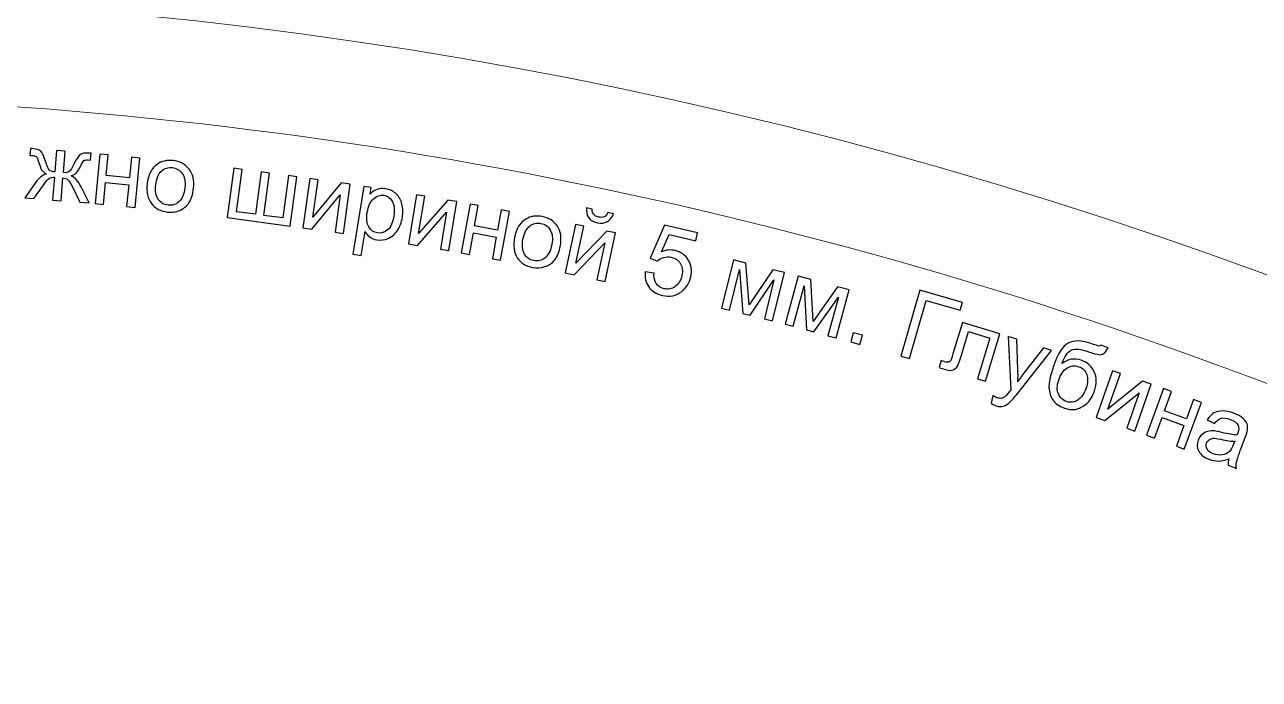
# Model space of a CAD drawing. Header units: millimetres. Extents: x -998 to 1016, y -1915 to 1914.
# Drawn here: x 223.5 to 332.8, y -306.4 to -248.5 of the extents above; entities that cross this region are included whole.
import ezdxf

# ---------------------------------------------------------------- set-up
doc = ezdxf.new("R2010")
doc.units = ezdxf.units.MM
doc.header["$MEASUREMENT"] = 0
doc.layers.add('layer 1', color=7, linetype='Continuous')

msp = doc.modelspace()

# ---------------------------------------------------------------- linework, layer by layer
at = {"layer": 'layer 1', "color": 2, "lineweight": 20}
msp.add_open_spline([(541.0289, -845.7791), (506.0139, -906.4269), (457.5044, -954.4159), (401.4943, -988.1859), (401.4943, -988.1859), (401.4943, -988.1859), (325.5827, -856.7031), (325.5827, -856.7031), (325.5827, -856.7031), (326.5393, -856.1508), (326.8671, -854.9277), (326.3148, -853.9711), (326.3148, -853.9711), (325.7625, -853.0144), (324.5393, -852.6867), (323.5827, -853.239), (323.5827, -853.239), (323.5827, -853.239), (323.5764, -853.2428), (323.5764, -853.2428), (323.5764, -853.2428), (323.5764, -853.2428), (309.7328, -861.2354), (309.7328, -861.2354), (309.7328, -861.2354), (309.7328, -861.2354), (309.7263, -861.239), (309.7263, -861.239), (309.7263, -861.239), (308.7697, -861.7913), (308.442, -863.0144), (308.9943, -863.9711), (308.9943, -863.9711), (309.5466, -864.9277), (310.7697, -865.2554), (311.7263, -864.7031), (311.7263, -864.7031), (311.7263, -864.7031), (387.6385, -996.1869), (387.6385, -996.1869), (387.6385, -996.1869), (269.0758, -1061.3496), (120.3368, -1064.7725), (-5.3812, -992.1892), (-5.3812, -992.1892), (-131.1347, -919.5854), (-202.5449, -789.009), (-205.3544, -653.7085), (-205.3544, -653.7085), (-205.3544, -653.7085), (-53.6041, -653.7085), (-53.6041, -653.7085), (-53.6041, -653.7085), (-53.6041, -654.8131), (-52.7087, -655.7085), (-51.6041, -655.7085), (-51.6041, -655.7085), (-50.4995, -655.7085), (-49.6041, -654.8131), (-49.6041, -653.7085), (-49.6041, -653.7085), (-49.6041, -653.7085), (-49.6042, -653.7011), (-49.6042, -653.7011), (-49.6042, -653.7011), (-49.6042, -653.7011), (-49.6042, -637.7159), (-49.6042, -637.7159), (-49.6042, -637.7159), (-49.6042, -637.7159), (-49.6041, -637.7085), (-49.6041, -637.7085), (-49.6041, -637.7085), (-49.6041, -636.6039), (-50.4995, -635.7085), (-51.6041, -635.7085), (-51.6041, -635.7085), (-52.7087, -635.7085), (-53.6041, -636.6039), (-53.6041, -637.7085), (-53.6041, -637.7085), (-53.6041, -637.7085), (-205.3504, -637.7085), (-205.3504, -637.7085), (-205.3504, -637.7085), (-204.0909, -572.3548), (-186.7861, -506.3915), (-151.7915, -445.779), (-151.7915, -445.779), (-42.6719, -256.7784), (197.391, -190.54), (387.64, -295.4566), (387.64, -295.4566), (387.64, -295.4566), (311.7265, -426.9426), (311.7265, -426.9426), (311.7265, -426.9426), (310.7699, -426.3903), (309.5467, -426.7181), (308.9944, -427.6747), (308.9944, -427.6747), (308.4421, -428.6314), (308.7699, -429.8544), (309.7265, -430.4067), (309.7265, -430.4067), (309.7265, -430.4067), (309.733, -430.4104), (309.733, -430.4104), (309.733, -430.4104), (309.733, -430.4104), (323.5766, -438.403), (323.5766, -438.403), (323.5766, -438.403), (323.5766, -438.403), (323.5829, -438.4067), (323.5829, -438.4067), (323.5829, -438.4067), (324.5396, -438.9591), (325.7626, -438.6313), (326.3149, -437.6747), (326.3149, -437.6747), (326.8672, -436.7181), (326.5395, -435.495), (325.5829, -434.9426), (325.5829, -434.9426), (325.5829, -434.9426), (401.4964, -303.4566), (401.4964, -303.4566), (401.4964, -303.4566), (587.4812, -415.7587), (650.1484, -656.7784), (541.0289, -845.7791)], degree=3, knots=[0, 0, 0, 0, 0.02941176, 0.02941176, 0.02941176, 0.02941176, 0.05882353, 0.05882353, 0.05882353, 0.05882353, 0.08823529, 0.08823529, 0.08823529, 0.08823529, 0.11764706, 0.11764706, 0.11764706, 0.11764706, 0.14705882, 0.14705882, 0.14705882, 0.14705882, 0.17647059, 0.17647059, 0.17647059, 0.17647059, 0.20588235, 0.20588235, 0.20588235, 0.20588235, 0.23529412, 0.23529412, 0.23529412, 0.23529412, 0.26470588, 0.26470588, 0.26470588, 0.26470588, 0.29411765, 0.29411765, 0.29411765, 0.29411765, 0.32352941, 0.32352941, 0.32352941, 0.32352941, 0.35294118, 0.35294118, 0.35294118, 0.35294118, 0.38235294, 0.38235294, 0.38235294, 0.38235294, 0.41176471, 0.41176471, 0.41176471, 0.41176471, 0.44117647, 0.44117647, 0.44117647, 0.44117647, 0.47058824, 0.47058824, 0.47058824, 0.47058824, 0.5, 0.5, 0.5, 0.5, 0.52941176, 0.52941176, 0.52941176, 0.52941176, 0.55882353, 0.55882353, 0.55882353, 0.55882353, 0.58823529, 0.58823529, 0.58823529, 0.58823529, 0.61764706, 0.61764706, 0.61764706, 0.61764706, 0.64705882, 0.64705882, 0.64705882, 0.64705882, 0.67647059, 0.67647059, 0.67647059, 0.67647059, 0.70588235, 0.70588235, 0.70588235, 0.70588235, 0.73529412, 0.73529412, 0.73529412, 0.73529412, 0.76470588, 0.76470588, 0.76470588, 0.76470588, 0.79411765, 0.79411765, 0.79411765, 0.79411765, 0.82352941, 0.82352941, 0.82352941, 0.82352941, 0.85294118, 0.85294118, 0.85294118, 0.85294118, 0.88235294, 0.88235294, 0.88235294, 0.88235294, 0.91176471, 0.91176471, 0.91176471, 0.91176471, 0.94117647, 0.94117647, 0.94117647, 0.94117647, 1, 1, 1, 1], dxfattribs=at)
at = {"layer": 'layer 1', "color": 250, "lineweight": 20}
msp.add_open_spline([(398.6881, -312.1391), (398.6881, -312.1391), (375.2033, -298.9976), (375.2033, -298.9976), (375.2033, -298.9976), (332.7998, -276.8805), (286.8235, -262.6925), (239.2336, -257.25), (239.2336, -257.25), (190.3815, -251.6633), (140.8007, -255.4058), (93.3137, -268.1412), (93.3137, -268.1412), (-7.1447, -295.0828), (-91.9851, -360.1912), (-143.9973, -450.279), (-143.9973, -450.279), (-170.3624, -495.9447), (-196.2282, -577.4173), (-192.2187, -635.9798), (-192.2187, -635.9798), (-191.8015, -642.074), (-191.8753, -650.2772), (-191.8737, -656.0236)], degree=3, knots=[0, 0, 0, 0, 0.14285714, 0.14285714, 0.14285714, 0.14285714, 0.28571429, 0.28571429, 0.28571429, 0.28571429, 0.42857143, 0.42857143, 0.42857143, 0.42857143, 0.57142857, 0.57142857, 0.57142857, 0.57142857, 0.71428571, 0.71428571, 0.71428571, 0.71428571, 1, 1, 1, 1], dxfattribs=at)
at = {"layer": 'layer 1', "color": 250}
for points, knots in [([(227.108, -259.6663), (227.108, -259.6663), (226.9582, -261.5569), (226.9582, -261.5569), (226.9582, -261.5569), (227.1974, -261.5758), (227.3698, -261.5442), (227.4738, -261.4633), (227.4738, -261.4633), (227.578, -261.381), (227.7381, -261.1289), (227.9529, -260.7043), (227.9529, -260.7043), (228.1548, -260.3013), (228.3291, -260.0489), (228.4761, -259.9445), (228.4761, -259.9445), (228.62, -259.8427), (228.8383, -259.8034), (229.1322, -259.8267), (229.1322, -259.8267), (229.1322, -259.8267), (229.4038, -259.8482), (229.4038, -259.8482), (229.4038, -259.8482), (229.4038, -259.8482), (229.3553, -260.4601), (229.3553, -260.4601), (229.3553, -260.4601), (229.3553, -260.4601), (229.1545, -260.4399), (229.1545, -260.4399), (229.1545, -260.4399), (228.9561, -260.4242), (228.8285, -260.4438), (228.7691, -260.4972), (228.7691, -260.4972), (228.7067, -260.5531), (228.6038, -260.7261), (228.4619, -261.0163), (228.4619, -261.0163), (228.3295, -261.2947), (228.2126, -261.4836), (228.1109, -261.5873), (228.1109, -261.5873), (228.0094, -261.6897), (227.8551, -261.778), (227.651, -261.8538), (227.651, -261.8538), (227.9649, -261.9651), (228.2537, -262.2866), (228.5186, -262.8201), (228.5186, -262.8201), (228.5186, -262.8201), (229.2255, -264.242), (229.2255, -264.242), (229.2255, -264.242), (229.2255, -264.242), (228.4097, -264.1774), (228.4097, -264.1774), (228.4097, -264.1774), (228.4097, -264.1774), (227.7237, -262.7585), (227.7237, -262.7585), (227.7237, -262.7585), (227.5837, -262.4699), (227.456, -262.2786), (227.3432, -262.1833), (227.3432, -262.1833), (227.229, -262.0879), (227.0889, -262.0344), (226.9214, -262.0211), (226.9214, -262.0211), (226.9214, -262.0211), (226.761, -264.0468), (226.761, -264.0468), (226.761, -264.0468), (226.761, -264.0468), (226.0013, -263.9866), (226.0013, -263.9866), (226.0013, -263.9866), (226.0013, -263.9866), (226.1618, -261.9609), (226.1618, -261.9609), (226.1618, -261.9609), (225.9972, -261.9479), (225.8518, -261.9788), (225.7256, -262.0538), (225.7256, -262.0538), (225.5979, -262.1286), (225.4429, -262.2989), (225.2604, -262.5647), (225.2604, -262.5647), (225.2604, -262.5647), (224.3527, -263.856), (224.3527, -263.856), (224.3527, -263.856), (224.3527, -263.856), (223.5369, -263.7914), (223.5369, -263.7914), (223.5369, -263.7914), (223.5369, -263.7914), (224.456, -262.4982), (224.456, -262.4982), (224.456, -262.4982), (224.8044, -262.0133), (225.1431, -261.7415), (225.4705, -261.6811), (225.4705, -261.6811), (225.2592, -261.5624), (225.1132, -261.439), (225.0355, -261.3126), (225.0355, -261.3126), (224.9563, -261.186), (224.8482, -260.8901), (224.7081, -260.4245), (224.7081, -260.4245), (224.6596, -260.2678), (224.6023, -260.1699), (224.536, -260.1306), (224.536, -260.1306), (224.4671, -260.0899), (224.3628, -260.0646), (224.2222, -260.0534), (224.2222, -260.0534), (224.187, -260.0506), (224.1138, -260.0462), (224.0038, -260.0404), (224.0038, -260.0404), (224.0038, -260.0404), (224.0526, -259.4243), (224.0526, -259.4243), (224.0526, -259.4243), (224.0526, -259.4243), (224.1553, -259.4324), (224.1553, -259.4324), (224.1553, -259.4324), (224.4423, -259.4551), (224.6422, -259.4879), (224.7561, -259.5324), (224.7561, -259.5324), (224.8702, -259.5754), (224.9684, -259.6567), (225.0526, -259.7752), (225.0526, -259.7752), (225.1352, -259.8936), (225.2364, -260.1338), (225.3548, -260.4984), (225.3548, -260.4984), (225.4992, -260.9444), (225.6163, -261.217), (225.7047, -261.3174), (225.7047, -261.3174), (225.7929, -261.4179), (225.958, -261.4776), (226.1986, -261.4967), (226.1986, -261.4967), (226.1986, -261.4967), (226.3484, -259.6061), (226.3484, -259.6061), (226.3484, -259.6061), (226.3484, -259.6061), (227.108, -259.6663), (227.108, -259.6663)], [0, 0, 0, 0, 0.02380952, 0.02380952, 0.02380952, 0.02380952, 0.04761905, 0.04761905, 0.04761905, 0.04761905, 0.07142857, 0.07142857, 0.07142857, 0.07142857, 0.0952381, 0.0952381, 0.0952381, 0.0952381, 0.11904762, 0.11904762, 0.11904762, 0.11904762, 0.14285714, 0.14285714, 0.14285714, 0.14285714, 0.16666667, 0.16666667, 0.16666667, 0.16666667, 0.19047619, 0.19047619, 0.19047619, 0.19047619, 0.21428571, 0.21428571, 0.21428571, 0.21428571, 0.23809524, 0.23809524, 0.23809524, 0.23809524, 0.26190476, 0.26190476, 0.26190476, 0.26190476, 0.28571429, 0.28571429, 0.28571429, 0.28571429, 0.30952381, 0.30952381, 0.30952381, 0.30952381, 0.33333333, 0.33333333, 0.33333333, 0.33333333, 0.35714286, 0.35714286, 0.35714286, 0.35714286, 0.38095238, 0.38095238, 0.38095238, 0.38095238, 0.4047619, 0.4047619, 0.4047619, 0.4047619, 0.42857143, 0.42857143, 0.42857143, 0.42857143, 0.45238095, 0.45238095, 0.45238095, 0.45238095, 0.47619048, 0.47619048, 0.47619048, 0.47619048, 0.5, 0.5, 0.5, 0.5, 0.52380952, 0.52380952, 0.52380952, 0.52380952, 0.54761905, 0.54761905, 0.54761905, 0.54761905, 0.57142857, 0.57142857, 0.57142857, 0.57142857, 0.5952381, 0.5952381, 0.5952381, 0.5952381, 0.61904762, 0.61904762, 0.61904762, 0.61904762, 0.64285714, 0.64285714, 0.64285714, 0.64285714, 0.66666667, 0.66666667, 0.66666667, 0.66666667, 0.69047619, 0.69047619, 0.69047619, 0.69047619, 0.71428571, 0.71428571, 0.71428571, 0.71428571, 0.73809524, 0.73809524, 0.73809524, 0.73809524, 0.76190476, 0.76190476, 0.76190476, 0.76190476, 0.78571429, 0.78571429, 0.78571429, 0.78571429, 0.80952381, 0.80952381, 0.80952381, 0.80952381, 0.83333333, 0.83333333, 0.83333333, 0.83333333, 0.85714286, 0.85714286, 0.85714286, 0.85714286, 0.88095238, 0.88095238, 0.88095238, 0.88095238, 0.9047619, 0.9047619, 0.9047619, 0.9047619, 0.92857143, 0.92857143, 0.92857143, 0.92857143, 0.95238095, 0.95238095, 0.95238095, 0.95238095, 1, 1, 1, 1]), ([(230.1867, -259.9195), (230.1867, -259.9195), (230.9282, -259.9925), (230.9282, -259.9925), (230.9282, -259.9925), (230.9282, -259.9925), (230.7492, -261.8125), (230.7492, -261.8125), (230.7492, -261.8125), (230.7492, -261.8125), (232.8051, -262.0147), (232.8051, -262.0147), (232.8051, -262.0147), (232.8051, -262.0147), (232.9841, -260.1947), (232.9841, -260.1947), (232.9841, -260.1947), (232.9841, -260.1947), (233.7256, -260.2677), (233.7256, -260.2677), (233.7256, -260.2677), (233.7256, -260.2677), (233.2954, -264.6407), (233.2954, -264.6407), (233.2954, -264.6407), (233.2954, -264.6407), (232.5539, -264.5678), (232.5539, -264.5678), (232.5539, -264.5678), (232.5539, -264.5678), (232.7446, -262.6299), (232.7446, -262.6299), (232.7446, -262.6299), (232.7446, -262.6299), (230.6887, -262.4276), (230.6887, -262.4276), (230.6887, -262.4276), (230.6887, -262.4276), (230.498, -264.3656), (230.498, -264.3656), (230.498, -264.3656), (230.498, -264.3656), (229.7565, -264.2926), (229.7565, -264.2926), (229.7565, -264.2926), (229.7565, -264.2926), (230.1867, -259.9195), (230.1867, -259.9195)], [0, 0, 0, 0, 0.07692308, 0.07692308, 0.07692308, 0.07692308, 0.15384615, 0.15384615, 0.15384615, 0.15384615, 0.23076923, 0.23076923, 0.23076923, 0.23076923, 0.30769231, 0.30769231, 0.30769231, 0.30769231, 0.38461538, 0.38461538, 0.38461538, 0.38461538, 0.46153846, 0.46153846, 0.46153846, 0.46153846, 0.53846154, 0.53846154, 0.53846154, 0.53846154, 0.61538462, 0.61538462, 0.61538462, 0.61538462, 0.69230769, 0.69230769, 0.69230769, 0.69230769, 0.76923077, 0.76923077, 0.76923077, 0.76923077, 0.84615385, 0.84615385, 0.84615385, 0.84615385, 1, 1, 1, 1]), ([(234.3721, -262.543), (234.4613, -261.7365), (234.7519, -261.1639), (235.245, -260.8252), (235.245, -260.8252), (235.6552, -260.544), (236.1317, -260.4334), (236.6716, -260.4931), (236.6716, -260.4931), (237.2706, -260.5593), (237.7398, -260.81), (238.0778, -261.2449), (238.0778, -261.2449), (238.4146, -261.6783), (238.5453, -262.2422), (238.4688, -262.9337), (238.4688, -262.9337), (238.4068, -263.4946), (238.274, -263.9258), (238.0701, -264.2284), (238.0701, -264.2284), (237.8663, -264.5309), (237.5932, -264.7534), (237.2509, -264.8959), (237.2509, -264.8959), (236.91, -265.0385), (236.5482, -265.0879), (236.1681, -265.0458), (236.1681, -265.0458), (235.5566, -264.9782), (235.0845, -264.7287), (234.7505, -264.2956), (234.7505, -264.2956), (234.4164, -263.8626), (234.2909, -263.278), (234.3721, -262.543)], [0, 0, 0, 0, 0.1, 0.1, 0.1, 0.1, 0.2, 0.2, 0.2, 0.2, 0.3, 0.3, 0.3, 0.3, 0.4, 0.4, 0.4, 0.4, 0.5, 0.5, 0.5, 0.5, 0.6, 0.6, 0.6, 0.6, 0.7, 0.7, 0.7, 0.7, 0.8, 0.8, 0.8, 0.8, 1, 1, 1, 1]), ([(235.1294, -262.6282), (235.0676, -263.1864), (235.1435, -263.6178), (235.3569, -263.9211), (235.3569, -263.9211), (235.5717, -264.226), (235.8635, -264.3988), (236.2351, -264.4399), (236.2351, -264.4399), (236.6026, -264.4806), (236.9238, -264.3755), (237.2, -264.1236), (237.2, -264.1236), (237.4749, -263.8715), (237.644, -263.46), (237.7071, -262.8892), (237.7071, -262.8892), (237.7667, -262.3505), (237.6884, -261.9288), (237.4735, -261.6253), (237.4735, -261.6253), (237.2587, -261.3205), (236.9684, -261.1478), (236.6037, -261.1075), (236.6037, -261.1075), (236.2321, -261.0663), (235.9097, -261.1698), (235.6337, -261.419), (235.6337, -261.419), (235.3591, -261.6683), (235.191, -262.0714), (235.1294, -262.6282)], [0, 0, 0, 0, 0.11111111, 0.11111111, 0.11111111, 0.11111111, 0.22222222, 0.22222222, 0.22222222, 0.22222222, 0.33333333, 0.33333333, 0.33333333, 0.33333333, 0.44444444, 0.44444444, 0.44444444, 0.44444444, 0.55555556, 0.55555556, 0.55555556, 0.55555556, 0.66666667, 0.66666667, 0.66666667, 0.66666667, 0.77777778, 0.77777778, 0.77777778, 0.77777778, 1, 1, 1, 1]), ([(242.0403, -261.1746), (242.0403, -261.1746), (242.7787, -261.2742), (242.7787, -261.2742), (242.7787, -261.2742), (242.7787, -261.2742), (242.2741, -265.0164), (242.2741, -265.0164), (242.2741, -265.0164), (242.2741, -265.0164), (243.9522, -265.2427), (243.9522, -265.2427), (243.9522, -265.2427), (243.9522, -265.2427), (244.4568, -261.5004), (244.4568, -261.5004), (244.4568, -261.5004), (244.4568, -261.5004), (245.1952, -261.6), (245.1952, -261.6), (245.1952, -261.6), (245.1952, -261.6), (244.6906, -265.3422), (244.6906, -265.3422), (244.6906, -265.3422), (244.6906, -265.3422), (246.3687, -265.5685), (246.3687, -265.5685), (246.3687, -265.5685), (246.3687, -265.5685), (246.8733, -261.8263), (246.8733, -261.8263), (246.8733, -261.8263), (246.8733, -261.8263), (247.6118, -261.9259), (247.6118, -261.9259), (247.6118, -261.9259), (247.6118, -261.9259), (247.0245, -266.2807), (247.0245, -266.2807), (247.0245, -266.2807), (247.0245, -266.2807), (241.4531, -265.5294), (241.4531, -265.5294), (241.4531, -265.5294), (241.4531, -265.5294), (242.0403, -261.1746), (242.0403, -261.1746)], [0, 0, 0, 0, 0.07692308, 0.07692308, 0.07692308, 0.07692308, 0.15384615, 0.15384615, 0.15384615, 0.15384615, 0.23076923, 0.23076923, 0.23076923, 0.23076923, 0.30769231, 0.30769231, 0.30769231, 0.30769231, 0.38461538, 0.38461538, 0.38461538, 0.38461538, 0.46153846, 0.46153846, 0.46153846, 0.46153846, 0.53846154, 0.53846154, 0.53846154, 0.53846154, 0.61538462, 0.61538462, 0.61538462, 0.61538462, 0.69230769, 0.69230769, 0.69230769, 0.69230769, 0.76923077, 0.76923077, 0.76923077, 0.76923077, 0.84615385, 0.84615385, 0.84615385, 0.84615385, 1, 1, 1, 1]), ([(248.7616, -262.0853), (248.7616, -262.0853), (249.4996, -262.1877), (249.4996, -262.1877), (249.4996, -262.1877), (249.4996, -262.1877), (249.0393, -265.5073), (249.0393, -265.5073), (249.0393, -265.5073), (249.0393, -265.5073), (251.5501, -262.472), (251.5501, -262.472), (251.5501, -262.472), (251.5501, -262.472), (252.3426, -262.5819), (252.3426, -262.5819), (252.3426, -262.5819), (252.3426, -262.5819), (251.739, -266.9345), (251.739, -266.9345), (251.739, -266.9345), (251.739, -266.9345), (251.001, -266.8321), (251.001, -266.8321), (251.001, -266.8321), (251.001, -266.8321), (251.4584, -263.5335), (251.4584, -263.5335), (251.4584, -263.5335), (251.4584, -263.5335), (248.9533, -266.5481), (248.9533, -266.5481), (248.9533, -266.5481), (248.9533, -266.5481), (248.158, -266.4379), (248.158, -266.4379), (248.158, -266.4379), (248.158, -266.4379), (248.7616, -262.0853), (248.7616, -262.0853)], [0, 0, 0, 0, 0.09090909, 0.09090909, 0.09090909, 0.09090909, 0.18181818, 0.18181818, 0.18181818, 0.18181818, 0.27272727, 0.27272727, 0.27272727, 0.27272727, 0.36363636, 0.36363636, 0.36363636, 0.36363636, 0.45454545, 0.45454545, 0.45454545, 0.45454545, 0.54545455, 0.54545455, 0.54545455, 0.54545455, 0.63636364, 0.63636364, 0.63636364, 0.63636364, 0.72727273, 0.72727273, 0.72727273, 0.72727273, 0.81818182, 0.81818182, 0.81818182, 0.81818182, 1, 1, 1, 1]), ([(252.5746, -268.7805), (252.5746, -268.7805), (253.5289, -262.7768), (253.5289, -262.7768), (253.5289, -262.7768), (253.5289, -262.7768), (254.1978, -262.8831), (254.1978, -262.8831), (254.1978, -262.8831), (254.1978, -262.8831), (254.1072, -263.4531), (254.1072, -263.4531), (254.1072, -263.4531), (254.2997, -263.258), (254.5045, -263.1205), (254.7213, -263.0421), (254.7213, -263.0421), (254.9367, -262.9634), (255.1866, -262.946), (255.4696, -262.9909), (255.4696, -262.9909), (255.8402, -263.0499), (256.1512, -263.1965), (256.4038, -263.4324), (256.4038, -263.4324), (256.6566, -263.6669), (256.827, -263.9698), (256.9171, -264.3384), (256.9171, -264.3384), (257.0054, -264.7082), (257.0176, -265.0988), (256.9519, -265.5127), (256.9519, -265.5127), (256.8816, -265.9546), (256.7389, -266.3404), (256.5235, -266.6706), (256.5235, -266.6706), (256.3083, -266.9993), (256.0338, -267.2343), (255.6999, -267.3756), (255.6999, -267.3756), (255.3676, -267.5156), (255.0333, -267.5596), (254.6989, -267.5064), (254.6989, -267.5064), (254.4536, -267.4674), (254.2416, -267.3809), (254.0643, -267.247), (254.0643, -267.247), (253.8855, -267.1129), (253.7473, -266.9579), (253.6469, -266.7806), (253.6469, -266.7806), (253.6469, -266.7806), (253.3104, -268.8975), (253.3104, -268.8975), (253.3104, -268.8975), (253.3104, -268.8975), (252.5746, -268.7805), (252.5746, -268.7805)], [0, 0, 0, 0, 0.0625, 0.0625, 0.0625, 0.0625, 0.125, 0.125, 0.125, 0.125, 0.1875, 0.1875, 0.1875, 0.1875, 0.25, 0.25, 0.25, 0.25, 0.3125, 0.3125, 0.3125, 0.3125, 0.375, 0.375, 0.375, 0.375, 0.4375, 0.4375, 0.4375, 0.4375, 0.5, 0.5, 0.5, 0.5, 0.5625, 0.5625, 0.5625, 0.5625, 0.625, 0.625, 0.625, 0.625, 0.6875, 0.6875, 0.6875, 0.6875, 0.75, 0.75, 0.75, 0.75, 0.8125, 0.8125, 0.8125, 0.8125, 0.875, 0.875, 0.875, 0.875, 1, 1, 1, 1]), ([(253.8487, -265.0795), (253.7603, -265.6355), (253.8078, -266.0646), (253.9899, -266.3664), (253.9899, -266.3664), (254.1733, -266.6685), (254.4253, -266.8457), (254.7458, -266.8966), (254.7458, -266.8966), (255.0719, -266.9485), (255.3726, -266.8548), (255.6477, -266.6156), (255.6477, -266.6156), (255.9244, -266.3767), (256.1078, -265.9687), (256.1997, -265.3903), (256.1997, -265.3903), (256.2875, -264.8384), (256.2402, -264.408), (256.0567, -264.0973), (256.0567, -264.0973), (255.8732, -263.7867), (255.6244, -263.6072), (255.3095, -263.5571), (255.3095, -263.5571), (254.9973, -263.5075), (254.6981, -263.6099), (254.4121, -263.863), (254.4121, -263.863), (254.1245, -264.1174), (253.9373, -264.5221), (253.8487, -265.0795)], [0, 0, 0, 0, 0.11111111, 0.11111111, 0.11111111, 0.11111111, 0.22222222, 0.22222222, 0.22222222, 0.22222222, 0.33333333, 0.33333333, 0.33333333, 0.33333333, 0.44444444, 0.44444444, 0.44444444, 0.44444444, 0.55555556, 0.55555556, 0.55555556, 0.55555556, 0.66666667, 0.66666667, 0.66666667, 0.66666667, 0.77777778, 0.77777778, 0.77777778, 0.77777778, 1, 1, 1, 1]), ([(258.1986, -263.5278), (258.1986, -263.5278), (258.9339, -263.6482), (258.9339, -263.6482), (258.9339, -263.6482), (258.9339, -263.6482), (258.392, -266.9555), (258.392, -266.9555), (258.392, -266.9555), (258.392, -266.9555), (260.9767, -263.9829), (260.9767, -263.9829), (260.9767, -263.9829), (260.9767, -263.9829), (261.7663, -264.1122), (261.7663, -264.1122), (261.7663, -264.1122), (261.7663, -264.1122), (261.0559, -268.4486), (261.0559, -268.4486), (261.0559, -268.4486), (261.0559, -268.4486), (260.3206, -268.3282), (260.3206, -268.3282), (260.3206, -268.3282), (260.3206, -268.3282), (260.859, -265.0418), (260.859, -265.0418), (260.859, -265.0418), (260.859, -265.0418), (258.2805, -267.994), (258.2805, -267.994), (258.2805, -267.994), (258.2805, -267.994), (257.4881, -267.8641), (257.4881, -267.8641), (257.4881, -267.8641), (257.4881, -267.8641), (258.1986, -263.5278), (258.1986, -263.5278)], [0, 0, 0, 0, 0.09090909, 0.09090909, 0.09090909, 0.09090909, 0.18181818, 0.18181818, 0.18181818, 0.18181818, 0.27272727, 0.27272727, 0.27272727, 0.27272727, 0.36363636, 0.36363636, 0.36363636, 0.36363636, 0.45454545, 0.45454545, 0.45454545, 0.45454545, 0.54545455, 0.54545455, 0.54545455, 0.54545455, 0.63636364, 0.63636364, 0.63636364, 0.63636364, 0.72727273, 0.72727273, 0.72727273, 0.72727273, 0.81818182, 0.81818182, 0.81818182, 0.81818182, 1, 1, 1, 1]), ([(262.9411, -264.3465), (262.9411, -264.3465), (263.674, -264.4808), (263.674, -264.4808), (263.674, -264.4808), (263.674, -264.4808), (263.3444, -266.2796), (263.3444, -266.2796), (263.3444, -266.2796), (263.3444, -266.2796), (265.3764, -266.6519), (265.3764, -266.6519), (265.3764, -266.6519), (265.3764, -266.6519), (265.706, -264.8531), (265.706, -264.8531), (265.706, -264.8531), (265.706, -264.8531), (266.4389, -264.9874), (266.4389, -264.9874), (266.4389, -264.9874), (266.4389, -264.9874), (265.6469, -269.3096), (265.6469, -269.3096), (265.6469, -269.3096), (265.6469, -269.3096), (264.914, -269.1753), (264.914, -269.1753), (264.914, -269.1753), (264.914, -269.1753), (265.265, -267.2599), (265.265, -267.2599), (265.265, -267.2599), (265.265, -267.2599), (263.233, -266.8876), (263.233, -266.8876), (263.233, -266.8876), (263.233, -266.8876), (262.882, -268.803), (262.882, -268.803), (262.882, -268.803), (262.882, -268.803), (262.1491, -268.6687), (262.1491, -268.6687), (262.1491, -268.6687), (262.1491, -268.6687), (262.9411, -264.3465), (262.9411, -264.3465)], [0, 0, 0, 0, 0.07692308, 0.07692308, 0.07692308, 0.07692308, 0.15384615, 0.15384615, 0.15384615, 0.15384615, 0.23076923, 0.23076923, 0.23076923, 0.23076923, 0.30769231, 0.30769231, 0.30769231, 0.30769231, 0.38461538, 0.38461538, 0.38461538, 0.38461538, 0.46153846, 0.46153846, 0.46153846, 0.46153846, 0.53846154, 0.53846154, 0.53846154, 0.53846154, 0.61538462, 0.61538462, 0.61538462, 0.61538462, 0.69230769, 0.69230769, 0.69230769, 0.69230769, 0.76923077, 0.76923077, 0.76923077, 0.76923077, 0.84615385, 0.84615385, 0.84615385, 0.84615385, 1, 1, 1, 1]), ([(266.8772, -267.3119), (267.0273, -266.5145), (267.3604, -265.9655), (267.8778, -265.6651), (267.8778, -265.6651), (268.3081, -265.4158), (268.7917, -265.3417), (269.3255, -265.4421), (269.3255, -265.4421), (269.9177, -265.5536), (270.3665, -265.8391), (270.6706, -266.2984), (270.6706, -266.2984), (270.9736, -266.756), (271.0612, -267.3282), (270.9325, -268.0119), (270.9325, -268.0119), (270.8281, -268.5665), (270.6631, -268.9864), (270.4368, -269.2726), (270.4368, -269.2726), (270.2107, -269.5589), (269.9215, -269.76), (269.5694, -269.8761), (269.5694, -269.8761), (269.2187, -269.9925), (268.8541, -270.0143), (268.4783, -269.9436), (268.4783, -269.9436), (267.8737, -269.8298), (267.4219, -269.5452), (267.1216, -269.0881), (267.1216, -269.0881), (266.8214, -268.631), (266.7405, -268.0385), (266.8772, -267.3119)], [0, 0, 0, 0, 0.1, 0.1, 0.1, 0.1, 0.2, 0.2, 0.2, 0.2, 0.3, 0.3, 0.3, 0.3, 0.4, 0.4, 0.4, 0.4, 0.5, 0.5, 0.5, 0.5, 0.6, 0.6, 0.6, 0.6, 0.7, 0.7, 0.7, 0.7, 0.8, 0.8, 0.8, 0.8, 1, 1, 1, 1]), ([(275.1345, -265.0844), (275.1345, -265.0844), (275.6314, -265.1901), (275.6314, -265.1901), (275.6314, -265.1901), (275.5189, -265.5224), (275.3389, -265.7583), (275.093, -265.8964), (275.093, -265.8964), (274.8469, -266.036), (274.5529, -266.0686), (274.2092, -265.9955), (274.2092, -265.9955), (273.8642, -265.9222), (273.6074, -265.7724), (273.4403, -265.5478), (273.4403, -265.5478), (273.2733, -265.3219), (273.2049, -265.0332), (273.238, -264.681), (273.238, -264.681), (273.238, -264.681), (273.7349, -264.7867), (273.7349, -264.7867), (273.7349, -264.7867), (273.7325, -264.981), (273.7788, -265.1365), (273.8712, -265.2514), (273.8712, -265.2514), (273.9633, -265.3677), (274.1055, -265.4454), (274.2946, -265.4857), (274.2946, -265.4857), (274.514, -265.5323), (274.6891, -265.5235), (274.82, -265.4575), (274.82, -265.4575), (274.9506, -265.393), (275.0564, -265.2683), (275.1345, -265.0844)], [0, 0, 0, 0, 0.09090909, 0.09090909, 0.09090909, 0.09090909, 0.18181818, 0.18181818, 0.18181818, 0.18181818, 0.27272727, 0.27272727, 0.27272727, 0.27272727, 0.36363636, 0.36363636, 0.36363636, 0.36363636, 0.45454545, 0.45454545, 0.45454545, 0.45454545, 0.54545455, 0.54545455, 0.54545455, 0.54545455, 0.63636364, 0.63636364, 0.63636364, 0.63636364, 0.72727273, 0.72727273, 0.72727273, 0.72727273, 0.81818182, 0.81818182, 0.81818182, 0.81818182, 1, 1, 1, 1]), ([(267.6258, -267.4542), (267.522, -268.0061), (267.5649, -268.4421), (267.7547, -268.7607), (267.7547, -268.7607), (267.9458, -269.0809), (268.2236, -269.2754), (268.5911, -269.3445), (268.5911, -269.3445), (268.9544, -269.4129), (269.2826, -269.3325), (269.5772, -269.1022), (269.5772, -269.1022), (269.8704, -268.8717), (270.0702, -268.4742), (270.1764, -267.9098), (270.1764, -267.9098), (270.2766, -267.3772), (270.2305, -266.9507), (270.0393, -266.6319), (270.0393, -266.6319), (269.8482, -266.3116), (269.5717, -266.1174), (269.2112, -266.0496), (269.2112, -266.0496), (268.8437, -265.9804), (268.5145, -266.0592), (268.2203, -266.2867), (268.2203, -266.2867), (267.9276, -266.5145), (267.7294, -266.9037), (267.6258, -267.4542)], [0, 0, 0, 0, 0.11111111, 0.11111111, 0.11111111, 0.11111111, 0.22222222, 0.22222222, 0.22222222, 0.22222222, 0.33333333, 0.33333333, 0.33333333, 0.33333333, 0.44444444, 0.44444444, 0.44444444, 0.44444444, 0.55555556, 0.55555556, 0.55555556, 0.55555556, 0.66666667, 0.66666667, 0.66666667, 0.66666667, 0.77777778, 0.77777778, 0.77777778, 0.77777778, 1, 1, 1, 1]), ([(272.2787, -266.139), (272.2787, -266.139), (273.0075, -266.294), (273.0075, -266.294), (273.0075, -266.294), (273.0075, -266.294), (272.3103, -269.5721), (272.3103, -269.5721), (272.3103, -269.5721), (272.3103, -269.5721), (275.0323, -266.7246), (275.0323, -266.7246), (275.0323, -266.7246), (275.0323, -266.7246), (275.8149, -266.8911), (275.8149, -266.8911), (275.8149, -266.8911), (275.8149, -266.8911), (274.9008, -271.1891), (274.9008, -271.1891), (274.9008, -271.1891), (274.9008, -271.1891), (274.172, -271.0341), (274.172, -271.0341), (274.172, -271.0341), (274.172, -271.0341), (274.8648, -267.7768), (274.8648, -267.7768), (274.8648, -267.7768), (274.8648, -267.7768), (272.1499, -270.6041), (272.1499, -270.6041), (272.1499, -270.6041), (272.1499, -270.6041), (271.3646, -270.437), (271.3646, -270.437), (271.3646, -270.437), (271.3646, -270.437), (272.2787, -266.139), (272.2787, -266.139)], [0, 0, 0, 0, 0.09090909, 0.09090909, 0.09090909, 0.09090909, 0.18181818, 0.18181818, 0.18181818, 0.18181818, 0.27272727, 0.27272727, 0.27272727, 0.27272727, 0.36363636, 0.36363636, 0.36363636, 0.36363636, 0.45454545, 0.45454545, 0.45454545, 0.45454545, 0.54545455, 0.54545455, 0.54545455, 0.54545455, 0.63636364, 0.63636364, 0.63636364, 0.63636364, 0.72727273, 0.72727273, 0.72727273, 0.72727273, 0.81818182, 0.81818182, 0.81818182, 0.81818182, 1, 1, 1, 1]), ([(278.4499, -270.3343), (278.4499, -270.3343), (279.222, -270.4528), (279.222, -270.4528), (279.222, -270.4528), (279.1925, -270.8357), (279.2585, -271.1436), (279.4186, -271.3778), (279.4186, -271.3778), (279.5788, -271.6106), (279.806, -271.762), (280.0987, -271.83), (280.0987, -271.83), (280.452, -271.9121), (280.7782, -271.8488), (281.0797, -271.6421), (281.0797, -271.6421), (281.3801, -271.4338), (281.5809, -271.1124), (281.6818, -270.6781), (281.6818, -270.6781), (281.7779, -270.2644), (281.7395, -269.9122), (281.5655, -269.6196), (281.5655, -269.6196), (281.3916, -269.3272), (281.1156, -269.137), (280.7377, -269.0491), (280.7377, -269.0491), (280.5026, -268.9945), (280.2799, -268.9993), (280.0681, -269.063), (280.0681, -269.063), (279.8576, -269.1272), (279.6796, -269.2321), (279.5328, -269.3776), (279.5328, -269.3776), (279.5328, -269.3776), (278.8713, -269.1196), (278.8713, -269.1196), (278.8713, -269.1196), (278.8713, -269.1196), (280.1455, -266.2169), (280.1455, -266.2169), (280.1455, -266.2169), (280.1455, -266.2169), (283.0731, -266.8972), (283.0731, -266.8972), (283.0731, -266.8972), (283.0731, -266.8972), (282.9122, -267.5899), (282.9122, -267.5899), (282.9122, -267.5899), (282.9122, -267.5899), (280.5633, -267.0441), (280.5633, -267.0441), (280.5633, -267.0441), (280.5633, -267.0441), (279.8783, -268.564), (279.8783, -268.564), (279.8783, -268.564), (280.2894, -268.3974), (280.6892, -268.3599), (281.0768, -268.4499), (281.0768, -268.4499), (281.5909, -268.5694), (281.9837, -268.8491), (282.2538, -269.2885), (282.2538, -269.2885), (282.5241, -269.7279), (282.5947, -270.2283), (282.4644, -270.789), (282.4644, -270.789), (282.3402, -271.3237), (282.0776, -271.7495), (281.6765, -272.0662), (281.6765, -272.0662), (281.1874, -272.4568), (280.615, -272.5758), (279.9607, -272.4238), (279.9607, -272.4238), (279.4247, -272.2992), (279.0227, -272.0465), (278.7532, -271.6665), (278.7532, -271.6665), (278.4837, -271.2866), (278.3824, -270.843), (278.4499, -270.3343)], [0, 0, 0, 0, 0.04347826, 0.04347826, 0.04347826, 0.04347826, 0.08695652, 0.08695652, 0.08695652, 0.08695652, 0.13043478, 0.13043478, 0.13043478, 0.13043478, 0.17391304, 0.17391304, 0.17391304, 0.17391304, 0.2173913, 0.2173913, 0.2173913, 0.2173913, 0.26086957, 0.26086957, 0.26086957, 0.26086957, 0.30434783, 0.30434783, 0.30434783, 0.30434783, 0.34782609, 0.34782609, 0.34782609, 0.34782609, 0.39130435, 0.39130435, 0.39130435, 0.39130435, 0.43478261, 0.43478261, 0.43478261, 0.43478261, 0.47826087, 0.47826087, 0.47826087, 0.47826087, 0.52173913, 0.52173913, 0.52173913, 0.52173913, 0.56521739, 0.56521739, 0.56521739, 0.56521739, 0.60869565, 0.60869565, 0.60869565, 0.60869565, 0.65217391, 0.65217391, 0.65217391, 0.65217391, 0.69565217, 0.69565217, 0.69565217, 0.69565217, 0.73913043, 0.73913043, 0.73913043, 0.73913043, 0.7826087, 0.7826087, 0.7826087, 0.7826087, 0.82608696, 0.82608696, 0.82608696, 0.82608696, 0.86956522, 0.86956522, 0.86956522, 0.86956522, 0.91304348, 0.91304348, 0.91304348, 0.91304348, 1, 1, 1, 1]), ([(286.2454, -269.2822), (286.2454, -269.2822), (287.3575, -269.5581), (287.3575, -269.5581), (287.3575, -269.5581), (287.3575, -269.5581), (287.6381, -273.2508), (287.6381, -273.2508), (287.6381, -273.2508), (287.6381, -273.2508), (289.7324, -270.1472), (289.7324, -270.1472), (289.7324, -270.1472), (289.7324, -270.1472), (290.7651, -270.4034), (290.7651, -270.4034), (290.7651, -270.4034), (290.7651, -270.4034), (289.7071, -274.6683), (289.7071, -274.6683), (289.7071, -274.6683), (289.7071, -274.6683), (288.9839, -274.4889), (288.9839, -274.4889), (288.9839, -274.4889), (288.9839, -274.4889), (289.8357, -271.0553), (289.8357, -271.0553), (289.8357, -271.0553), (289.8357, -271.0553), (287.728, -274.1774), (287.728, -274.1774), (287.728, -274.1774), (287.728, -274.1774), (287.0816, -274.017), (287.0816, -274.017), (287.0816, -274.017), (287.0816, -274.017), (286.7866, -270.1245), (286.7866, -270.1245), (286.7866, -270.1245), (286.7866, -270.1245), (285.8941, -273.7225), (285.8941, -273.7225), (285.8941, -273.7225), (285.8941, -273.7225), (285.1874, -273.5472), (285.1874, -273.5472), (285.1874, -273.5472), (285.1874, -273.5472), (286.2454, -269.2822), (286.2454, -269.2822)], [0, 0, 0, 0, 0.07142857, 0.07142857, 0.07142857, 0.07142857, 0.14285714, 0.14285714, 0.14285714, 0.14285714, 0.21428571, 0.21428571, 0.21428571, 0.21428571, 0.28571429, 0.28571429, 0.28571429, 0.28571429, 0.35714286, 0.35714286, 0.35714286, 0.35714286, 0.42857143, 0.42857143, 0.42857143, 0.42857143, 0.5, 0.5, 0.5, 0.5, 0.57142857, 0.57142857, 0.57142857, 0.57142857, 0.64285714, 0.64285714, 0.64285714, 0.64285714, 0.71428571, 0.71428571, 0.71428571, 0.71428571, 0.78571429, 0.78571429, 0.78571429, 0.78571429, 0.85714286, 0.85714286, 0.85714286, 0.85714286, 1, 1, 1, 1]), ([(291.9774, -270.7234), (291.9774, -270.7234), (293.0836, -271.0219), (293.0836, -271.0219), (293.0836, -271.0219), (293.0836, -271.0219), (293.2888, -274.7195), (293.2888, -274.7195), (293.2888, -274.7195), (293.2888, -274.7195), (295.446, -271.6593), (295.446, -271.6593), (295.446, -271.6593), (295.446, -271.6593), (296.4733, -271.9365), (296.4733, -271.9365), (296.4733, -271.9365), (296.4733, -271.9365), (295.3285, -276.179), (295.3285, -276.179), (295.3285, -276.179), (295.3285, -276.179), (294.6092, -275.9849), (294.6092, -275.9849), (294.6092, -275.9849), (294.6092, -275.9849), (295.5308, -272.5694), (295.5308, -272.5694), (295.5308, -272.5694), (295.5308, -272.5694), (293.3598, -275.6478), (293.3598, -275.6478), (293.3598, -275.6478), (293.3598, -275.6478), (292.7168, -275.4743), (292.7168, -275.4743), (292.7168, -275.4743), (292.7168, -275.4743), (292.5013, -271.5766), (292.5013, -271.5766), (292.5013, -271.5766), (292.5013, -271.5766), (291.5356, -275.1556), (291.5356, -275.1556), (291.5356, -275.1556), (291.5356, -275.1556), (290.8326, -274.9659), (290.8326, -274.9659), (290.8326, -274.9659), (290.8326, -274.9659), (291.9774, -270.7234), (291.9774, -270.7234)], [0, 0, 0, 0, 0.07142857, 0.07142857, 0.07142857, 0.07142857, 0.14285714, 0.14285714, 0.14285714, 0.14285714, 0.21428571, 0.21428571, 0.21428571, 0.21428571, 0.28571429, 0.28571429, 0.28571429, 0.28571429, 0.35714286, 0.35714286, 0.35714286, 0.35714286, 0.42857143, 0.42857143, 0.42857143, 0.42857143, 0.5, 0.5, 0.5, 0.5, 0.57142857, 0.57142857, 0.57142857, 0.57142857, 0.64285714, 0.64285714, 0.64285714, 0.64285714, 0.71428571, 0.71428571, 0.71428571, 0.71428571, 0.78571429, 0.78571429, 0.78571429, 0.78571429, 0.85714286, 0.85714286, 0.85714286, 0.85714286, 1, 1, 1, 1]), ([(302.7347, -271.9683), (302.7347, -271.9683), (306.502, -273.0521), (306.502, -273.0521), (306.502, -273.0521), (306.502, -273.0521), (306.3053, -273.7356), (306.3053, -273.7356), (306.3053, -273.7356), (306.3053, -273.7356), (303.311, -272.8742), (303.311, -272.8742), (303.311, -272.8742), (303.311, -272.8742), (301.8316, -278.0166), (301.8316, -278.0166), (301.8316, -278.0166), (301.8316, -278.0166), (301.0586, -277.7942), (301.0586, -277.7942), (301.0586, -277.7942), (301.0586, -277.7942), (302.7347, -271.9683), (302.7347, -271.9683)], [0, 0, 0, 0, 0.14285714, 0.14285714, 0.14285714, 0.14285714, 0.28571429, 0.28571429, 0.28571429, 0.28571429, 0.42857143, 0.42857143, 0.42857143, 0.42857143, 0.57142857, 0.57142857, 0.57142857, 0.57142857, 0.71428571, 0.71428571, 0.71428571, 0.71428571, 1, 1, 1, 1]), ([(306.5071, -274.8231), (306.5071, -274.8231), (309.8235, -275.8195), (309.8235, -275.8195), (309.8235, -275.8195), (309.8235, -275.8195), (308.5603, -280.0239), (308.5603, -280.0239), (308.5603, -280.0239), (308.5603, -280.0239), (307.8467, -279.8095), (307.8467, -279.8095), (307.8467, -279.8095), (307.8467, -279.8095), (308.9321, -276.1971), (308.9321, -276.1971), (308.9321, -276.1971), (308.9321, -276.1971), (307.0427, -275.6294), (307.0427, -275.6294), (307.0427, -275.6294), (307.0427, -275.6294), (306.4138, -277.7228), (306.4138, -277.7228), (306.4138, -277.7228), (306.2672, -278.2106), (306.1544, -278.5274), (306.0762, -278.6748), (306.0762, -278.6748), (305.9971, -278.8205), (305.87, -278.9297), (305.6931, -279.0033), (305.6931, -279.0033), (305.515, -279.0764), (305.2921, -279.0728), (305.0231, -278.992), (305.0231, -278.992), (304.857, -278.9421), (304.6683, -278.8736), (304.4581, -278.7883), (304.4581, -278.7883), (304.4581, -278.7883), (304.6364, -278.1951), (304.6364, -278.1951), (304.6364, -278.1951), (304.6364, -278.1951), (304.9486, -278.2889), (304.9486, -278.2889), (304.9486, -278.2889), (305.0959, -278.3332), (305.2057, -278.3499), (305.2786, -278.338), (305.2786, -278.338), (305.3511, -278.3273), (305.4075, -278.2912), (305.4491, -278.2315), (305.4491, -278.2315), (305.4893, -278.1714), (305.5647, -277.9598), (305.6739, -277.5962), (305.6739, -277.5962), (305.6739, -277.5962), (306.5071, -274.8231), (306.5071, -274.8231)], [0, 0, 0, 0, 0.05882353, 0.05882353, 0.05882353, 0.05882353, 0.11764706, 0.11764706, 0.11764706, 0.11764706, 0.17647059, 0.17647059, 0.17647059, 0.17647059, 0.23529412, 0.23529412, 0.23529412, 0.23529412, 0.29411765, 0.29411765, 0.29411765, 0.29411765, 0.35294118, 0.35294118, 0.35294118, 0.35294118, 0.41176471, 0.41176471, 0.41176471, 0.41176471, 0.47058824, 0.47058824, 0.47058824, 0.47058824, 0.52941176, 0.52941176, 0.52941176, 0.52941176, 0.58823529, 0.58823529, 0.58823529, 0.58823529, 0.64705882, 0.64705882, 0.64705882, 0.64705882, 0.70588235, 0.70588235, 0.70588235, 0.70588235, 0.76470588, 0.76470588, 0.76470588, 0.76470588, 0.82352941, 0.82352941, 0.82352941, 0.82352941, 0.88235294, 0.88235294, 0.88235294, 0.88235294, 1, 1, 1, 1]), ([(296.6291, -276.5425), (296.6291, -276.5425), (296.8536, -275.7261), (296.8536, -275.7261), (296.8536, -275.7261), (296.8536, -275.7261), (297.6699, -275.9506), (297.6699, -275.9506), (297.6699, -275.9506), (297.6699, -275.9506), (297.4454, -276.767), (297.4454, -276.767), (297.4454, -276.767), (297.4454, -276.767), (296.6291, -276.5425), (296.6291, -276.5425)], [0, 0, 0, 0, 0.2, 0.2, 0.2, 0.2, 0.4, 0.4, 0.4, 0.4, 0.6, 0.6, 0.6, 0.6, 1, 1, 1, 1]), ([(309.0667, -281.9652), (309.0667, -281.9652), (309.1983, -281.284), (309.1983, -281.284), (309.1983, -281.284), (309.3406, -281.376), (309.4679, -281.4409), (309.5833, -281.4783), (309.5833, -281.4783), (309.7417, -281.5296), (309.8766, -281.5436), (309.9876, -281.5216), (309.9876, -281.5216), (310.0998, -281.5002), (310.2016, -281.4516), (310.2924, -281.3771), (310.2924, -281.3771), (310.3598, -281.3203), (310.4892, -281.168), (310.6798, -280.9181), (310.6798, -280.9181), (310.7058, -280.8836), (310.7447, -280.8324), (310.799, -280.7654), (310.799, -280.7654), (310.799, -280.7654), (310.57, -276.0577), (310.57, -276.0577), (310.57, -276.0577), (310.57, -276.0577), (311.3271, -276.3028), (311.3271, -276.3028), (311.3271, -276.3028), (311.3271, -276.3028), (311.4183, -278.9992), (311.4183, -278.9992), (311.4183, -278.9992), (311.4337, -279.3409), (311.4301, -279.6957), (311.4105, -280.0631), (311.4105, -280.0631), (311.5955, -279.7714), (311.7938, -279.4886), (312.0065, -279.2164), (312.0065, -279.2164), (312.0065, -279.2164), (313.6873, -277.067), (313.6873, -277.067), (313.6873, -277.067), (313.6873, -277.067), (314.3948, -277.296), (314.3948, -277.296), (314.3948, -277.296), (314.3948, -277.296), (311.4377, -281.0375), (311.4377, -281.0375), (311.4377, -281.0375), (311.1189, -281.4401), (310.8843, -281.7112), (310.733, -281.8535), (310.733, -281.8535), (310.5316, -282.0449), (310.3313, -282.1685), (310.1337, -282.2247), (310.1337, -282.2247), (309.9347, -282.2804), (309.7227, -282.271), (309.4971, -282.198), (309.4971, -282.198), (309.3602, -282.1536), (309.2162, -282.0759), (309.0667, -281.9652)], [0, 0, 0, 0, 0.05263158, 0.05263158, 0.05263158, 0.05263158, 0.10526316, 0.10526316, 0.10526316, 0.10526316, 0.15789474, 0.15789474, 0.15789474, 0.15789474, 0.21052632, 0.21052632, 0.21052632, 0.21052632, 0.26315789, 0.26315789, 0.26315789, 0.26315789, 0.31578947, 0.31578947, 0.31578947, 0.31578947, 0.36842105, 0.36842105, 0.36842105, 0.36842105, 0.42105263, 0.42105263, 0.42105263, 0.42105263, 0.47368421, 0.47368421, 0.47368421, 0.47368421, 0.52631579, 0.52631579, 0.52631579, 0.52631579, 0.57894737, 0.57894737, 0.57894737, 0.57894737, 0.63157895, 0.63157895, 0.63157895, 0.63157895, 0.68421053, 0.68421053, 0.68421053, 0.68421053, 0.73684211, 0.73684211, 0.73684211, 0.73684211, 0.78947368, 0.78947368, 0.78947368, 0.78947368, 0.84210526, 0.84210526, 0.84210526, 0.84210526, 0.89473684, 0.89473684, 0.89473684, 0.89473684, 1, 1, 1, 1]), ([(318.7675, -276.8333), (318.7675, -276.8333), (319.3901, -277.0535), (319.3901, -277.0535), (319.3901, -277.0535), (319.2674, -277.3232), (319.1384, -277.497), (319.0063, -277.5744), (319.0063, -277.5744), (318.8743, -277.6518), (318.7291, -277.68), (318.5685, -277.6614), (318.5685, -277.6614), (318.4085, -277.6413), (318.109, -277.5576), (317.672, -277.4094), (317.672, -277.4094), (317.0921, -277.2127), (316.6775, -277.1346), (316.4282, -277.1753), (316.4282, -277.1753), (316.1804, -277.2163), (315.9673, -277.3437), (315.7916, -277.5583), (315.7916, -277.5583), (315.6156, -277.7743), (315.4574, -278.0738), (315.3148, -278.4591), (315.3148, -278.4591), (315.5822, -278.2547), (315.8565, -278.1272), (316.1393, -278.0756), (316.1393, -278.0756), (316.4206, -278.0235), (316.7115, -278.0492), (317.0081, -278.1498), (317.0081, -278.1498), (317.5534, -278.3348), (317.9416, -278.675), (318.1728, -279.1707), (318.1728, -279.1707), (318.4027, -279.6659), (318.41, -280.2331), (318.1929, -280.8732), (318.1929, -280.8732), (318.0283, -281.3583), (317.8036, -281.7262), (317.5181, -281.9749), (317.5181, -281.9749), (317.2325, -282.2238), (316.9371, -282.3918), (316.6323, -282.4777), (316.6323, -282.4777), (316.3288, -282.5639), (315.9635, -282.5339), (315.5386, -282.3898), (315.5386, -282.3898), (315.0442, -282.2221), (314.6987, -281.9797), (314.5014, -281.6609), (314.5014, -281.6609), (314.304, -281.3422), (314.1922, -280.9824), (314.1644, -280.5811), (314.1644, -280.5811), (314.1379, -280.1802), (314.2724, -279.5419), (314.5684, -278.6692), (314.5684, -278.6692), (314.9406, -277.5721), (315.377, -276.8962), (315.8764, -276.6409), (315.8764, -276.6409), (316.3757, -276.3856), (317.0108, -276.3893), (317.7805, -276.6504), (317.7805, -276.6504), (318.2602, -276.8132), (318.5341, -276.8972), (318.6051, -276.9034), (318.6051, -276.9034), (318.6747, -276.9091), (318.7288, -276.8858), (318.7675, -276.8333)], [0, 0, 0, 0, 0.04545455, 0.04545455, 0.04545455, 0.04545455, 0.09090909, 0.09090909, 0.09090909, 0.09090909, 0.13636364, 0.13636364, 0.13636364, 0.13636364, 0.18181818, 0.18181818, 0.18181818, 0.18181818, 0.22727273, 0.22727273, 0.22727273, 0.22727273, 0.27272727, 0.27272727, 0.27272727, 0.27272727, 0.31818182, 0.31818182, 0.31818182, 0.31818182, 0.36363636, 0.36363636, 0.36363636, 0.36363636, 0.40909091, 0.40909091, 0.40909091, 0.40909091, 0.45454545, 0.45454545, 0.45454545, 0.45454545, 0.5, 0.5, 0.5, 0.5, 0.54545455, 0.54545455, 0.54545455, 0.54545455, 0.59090909, 0.59090909, 0.59090909, 0.59090909, 0.63636364, 0.63636364, 0.63636364, 0.63636364, 0.68181818, 0.68181818, 0.68181818, 0.68181818, 0.72727273, 0.72727273, 0.72727273, 0.72727273, 0.77272727, 0.77272727, 0.77272727, 0.77272727, 0.81818182, 0.81818182, 0.81818182, 0.81818182, 0.86363636, 0.86363636, 0.86363636, 0.86363636, 0.90909091, 0.90909091, 0.90909091, 0.90909091, 1, 1, 1, 1]), ([(317.4619, -280.6029), (317.6084, -280.1713), (317.6256, -279.7823), (317.515, -279.4363), (317.515, -279.4363), (317.4044, -279.0903), (317.1624, -278.8548), (316.7896, -278.7284), (316.7896, -278.7284), (316.4006, -278.5964), (316.0519, -278.6405), (315.7415, -278.8616), (315.7415, -278.8616), (315.4315, -279.0812), (315.194, -279.4343), (315.0286, -279.922), (315.0286, -279.922), (314.8654, -280.4031), (314.8566, -280.8114), (315.0039, -281.146), (315.0039, -281.146), (315.1498, -281.4801), (315.395, -281.7063), (315.7357, -281.8219), (315.7357, -281.8219), (316.0858, -281.9406), (316.4194, -281.8884), (316.7374, -281.667), (316.7374, -281.667), (317.0554, -281.4456), (317.2965, -281.0907), (317.4619, -280.6029)], [0, 0, 0, 0, 0.11111111, 0.11111111, 0.11111111, 0.11111111, 0.22222222, 0.22222222, 0.22222222, 0.22222222, 0.33333333, 0.33333333, 0.33333333, 0.33333333, 0.44444444, 0.44444444, 0.44444444, 0.44444444, 0.55555556, 0.55555556, 0.55555556, 0.55555556, 0.66666667, 0.66666667, 0.66666667, 0.66666667, 0.77777778, 0.77777778, 0.77777778, 0.77777778, 1, 1, 1, 1]), ([(319.7999, -279.085), (319.7999, -279.085), (320.5027, -279.3326), (320.5027, -279.3326), (320.5027, -279.3326), (320.5027, -279.3326), (319.3891, -282.4936), (319.3891, -282.4936), (319.3891, -282.4936), (319.3891, -282.4936), (322.4552, -280.0205), (322.4552, -280.0205), (322.4552, -280.0205), (322.4552, -280.0205), (323.2098, -280.2863), (323.2098, -280.2863), (323.2098, -280.2863), (323.2098, -280.2863), (321.7497, -284.4309), (321.7497, -284.4309), (321.7497, -284.4309), (321.7497, -284.4309), (321.047, -284.1833), (321.047, -284.1833), (321.047, -284.1833), (321.047, -284.1833), (322.1535, -281.0423), (322.1535, -281.0423), (322.1535, -281.0423), (322.1535, -281.0423), (319.0971, -283.4964), (319.0971, -283.4964), (319.0971, -283.4964), (319.0971, -283.4964), (318.3398, -283.2296), (318.3398, -283.2296), (318.3398, -283.2296), (318.3398, -283.2296), (319.7999, -279.085), (319.7999, -279.085)], [0, 0, 0, 0, 0.09090909, 0.09090909, 0.09090909, 0.09090909, 0.18181818, 0.18181818, 0.18181818, 0.18181818, 0.27272727, 0.27272727, 0.27272727, 0.27272727, 0.36363636, 0.36363636, 0.36363636, 0.36363636, 0.45454545, 0.45454545, 0.45454545, 0.45454545, 0.54545455, 0.54545455, 0.54545455, 0.54545455, 0.63636364, 0.63636364, 0.63636364, 0.63636364, 0.72727273, 0.72727273, 0.72727273, 0.72727273, 0.81818182, 0.81818182, 0.81818182, 0.81818182, 1, 1, 1, 1]), ([(324.3119, -280.6674), (324.3119, -280.6674), (325.0117, -280.9231), (325.0117, -280.9231), (325.0117, -280.9231), (325.0117, -280.9231), (324.3839, -282.6408), (324.3839, -282.6408), (324.3839, -282.6408), (324.3839, -282.6408), (326.3242, -283.35), (326.3242, -283.35), (326.3242, -283.35), (326.3242, -283.35), (326.952, -281.6323), (326.952, -281.6323), (326.952, -281.6323), (326.952, -281.6323), (327.6518, -281.8881), (327.6518, -281.8881), (327.6518, -281.8881), (327.6518, -281.8881), (326.1433, -286.0153), (326.1433, -286.0153), (326.1433, -286.0153), (326.1433, -286.0153), (325.4435, -285.7595), (325.4435, -285.7595), (325.4435, -285.7595), (325.4435, -285.7595), (326.112, -283.9305), (326.112, -283.9305), (326.112, -283.9305), (326.112, -283.9305), (324.1717, -283.2214), (324.1717, -283.2214), (324.1717, -283.2214), (324.1717, -283.2214), (323.5033, -285.0503), (323.5033, -285.0503), (323.5033, -285.0503), (323.5033, -285.0503), (322.8034, -284.7945), (322.8034, -284.7945), (322.8034, -284.7945), (322.8034, -284.7945), (324.3119, -280.6674), (324.3119, -280.6674)], [0, 0, 0, 0, 0.07692308, 0.07692308, 0.07692308, 0.07692308, 0.15384615, 0.15384615, 0.15384615, 0.15384615, 0.23076923, 0.23076923, 0.23076923, 0.23076923, 0.30769231, 0.30769231, 0.30769231, 0.30769231, 0.38461538, 0.38461538, 0.38461538, 0.38461538, 0.46153846, 0.46153846, 0.46153846, 0.46153846, 0.53846154, 0.53846154, 0.53846154, 0.53846154, 0.61538462, 0.61538462, 0.61538462, 0.61538462, 0.69230769, 0.69230769, 0.69230769, 0.69230769, 0.76923077, 0.76923077, 0.76923077, 0.76923077, 0.84615385, 0.84615385, 0.84615385, 0.84615385, 1, 1, 1, 1]), ([(330.0756, -286.8917), (329.7338, -287.0149), (329.4261, -287.0756), (329.1527, -287.0769), (329.1527, -287.0769), (328.8794, -287.0782), (328.6063, -287.0267), (328.3315, -286.9234), (328.3315, -286.9234), (327.8798, -286.7536), (327.5736, -286.5134), (327.4135, -286.2015), (327.4135, -286.2015), (327.2529, -285.8908), (327.2372, -285.5638), (327.3658, -285.2217), (327.3658, -285.2217), (327.4412, -285.021), (327.5565, -284.8547), (327.7103, -284.7225), (327.7103, -284.7225), (327.8652, -284.5908), (328.0351, -284.504), (328.2208, -284.4592), (328.2208, -284.4592), (328.4077, -284.4149), (328.6029, -284.4009), (328.8086, -284.4194), (328.8086, -284.4194), (328.9594, -284.4353), (329.1796, -284.479), (329.4686, -284.5485), (329.4686, -284.5485), (330.0562, -284.6939), (330.5026, -284.7698), (330.8027, -284.7772), (330.8027, -284.7772), (330.8411, -284.683), (330.8653, -284.6227), (330.8747, -284.5976), (330.8747, -284.5976), (330.981, -284.315), (330.99, -284.0907), (330.9016, -283.9248), (330.9016, -283.9248), (330.7824, -283.7006), (330.5461, -283.5228), (330.1948, -283.3908), (330.1948, -283.3908), (329.8659, -283.2671), (329.6011, -283.2339), (329.402, -283.2902), (329.402, -283.2902), (329.2016, -283.346), (329.0102, -283.5063), (328.8246, -283.7711), (328.8246, -283.7711), (328.8246, -283.7711), (328.1789, -283.4198), (328.1789, -283.4198), (328.1789, -283.4198), (328.3506, -283.1513), (328.5413, -282.9531), (328.7515, -282.8271), (328.7515, -282.8271), (328.9616, -282.7011), (329.2193, -282.6411), (329.5255, -282.6447), (329.5255, -282.6447), (329.8299, -282.6491), (330.1614, -282.7179), (330.5154, -282.8509), (330.5154, -282.8509), (330.8667, -282.983), (331.1379, -283.1318), (331.3272, -283.2979), (331.3272, -283.2979), (331.5152, -283.4635), (331.6389, -283.6277), (331.6948, -283.7919), (331.6948, -283.7919), (331.7506, -283.9561), (331.7637, -284.1419), (331.734, -284.3493), (331.734, -284.3493), (331.7117, -284.4766), (331.6432, -284.6951), (331.5275, -285.0028), (331.5275, -285.0028), (331.5275, -285.0028), (331.1799, -285.9274), (331.1799, -285.9274), (331.1799, -285.9274), (330.9371, -286.5733), (330.7981, -286.987), (330.7621, -287.1709), (330.7621, -287.1709), (330.7248, -287.3544), (330.7209, -287.5414), (330.7459, -287.7316), (330.7459, -287.7316), (330.7459, -287.7316), (330.0167, -287.4575), (330.0167, -287.4575), (330.0167, -287.4575), (330.0019, -287.2846), (330.0215, -287.096), (330.0756, -286.8917)], [0, 0, 0, 0, 0.03571429, 0.03571429, 0.03571429, 0.03571429, 0.07142857, 0.07142857, 0.07142857, 0.07142857, 0.10714286, 0.10714286, 0.10714286, 0.10714286, 0.14285714, 0.14285714, 0.14285714, 0.14285714, 0.17857143, 0.17857143, 0.17857143, 0.17857143, 0.21428571, 0.21428571, 0.21428571, 0.21428571, 0.25, 0.25, 0.25, 0.25, 0.28571429, 0.28571429, 0.28571429, 0.28571429, 0.32142857, 0.32142857, 0.32142857, 0.32142857, 0.35714286, 0.35714286, 0.35714286, 0.35714286, 0.39285714, 0.39285714, 0.39285714, 0.39285714, 0.42857143, 0.42857143, 0.42857143, 0.42857143, 0.46428571, 0.46428571, 0.46428571, 0.46428571, 0.5, 0.5, 0.5, 0.5, 0.53571429, 0.53571429, 0.53571429, 0.53571429, 0.57142857, 0.57142857, 0.57142857, 0.57142857, 0.60714286, 0.60714286, 0.60714286, 0.60714286, 0.64285714, 0.64285714, 0.64285714, 0.64285714, 0.67857143, 0.67857143, 0.67857143, 0.67857143, 0.71428571, 0.71428571, 0.71428571, 0.71428571, 0.75, 0.75, 0.75, 0.75, 0.78571429, 0.78571429, 0.78571429, 0.78571429, 0.82142857, 0.82142857, 0.82142857, 0.82142857, 0.85714286, 0.85714286, 0.85714286, 0.85714286, 0.89285714, 0.89285714, 0.89285714, 0.89285714, 0.92857143, 0.92857143, 0.92857143, 0.92857143, 1, 1, 1, 1]), ([(330.6011, -285.3255), (330.3088, -285.3331), (329.8956, -285.2773), (329.3616, -285.158), (329.3616, -285.158), (329.0583, -285.0906), (328.8375, -285.0604), (328.6992, -285.0672), (328.6992, -285.0672), (328.561, -285.0741), (328.4415, -285.1151), (328.3401, -285.1885), (328.3401, -285.1885), (328.2381, -285.2632), (328.1639, -285.3605), (328.1182, -285.482), (328.1182, -285.482), (328.0492, -285.6655), (328.0611, -285.8464), (328.1562, -286.0224), (328.1562, -286.0224), (328.2514, -286.1983), (328.4341, -286.3379), (328.7049, -286.4397), (328.7049, -286.4397), (328.973, -286.5405), (329.2339, -286.5722), (329.4881, -286.5337), (329.4881, -286.5337), (329.7405, -286.4959), (329.9551, -286.3941), (330.1289, -286.2288), (330.1289, -286.2288), (330.2633, -286.0999), (330.3871, -285.8827), (330.5018, -285.5776), (330.5018, -285.5776), (330.5018, -285.5776), (330.6011, -285.3255), (330.6011, -285.3255)], [0, 0, 0, 0, 0.09090909, 0.09090909, 0.09090909, 0.09090909, 0.18181818, 0.18181818, 0.18181818, 0.18181818, 0.27272727, 0.27272727, 0.27272727, 0.27272727, 0.36363636, 0.36363636, 0.36363636, 0.36363636, 0.45454545, 0.45454545, 0.45454545, 0.45454545, 0.54545455, 0.54545455, 0.54545455, 0.54545455, 0.63636364, 0.63636364, 0.63636364, 0.63636364, 0.72727273, 0.72727273, 0.72727273, 0.72727273, 0.81818182, 0.81818182, 0.81818182, 0.81818182, 1, 1, 1, 1])]:
    msp.add_open_spline(points, degree=3, knots=knots, dxfattribs=at)

doc.saveas('drawing.dxf')
